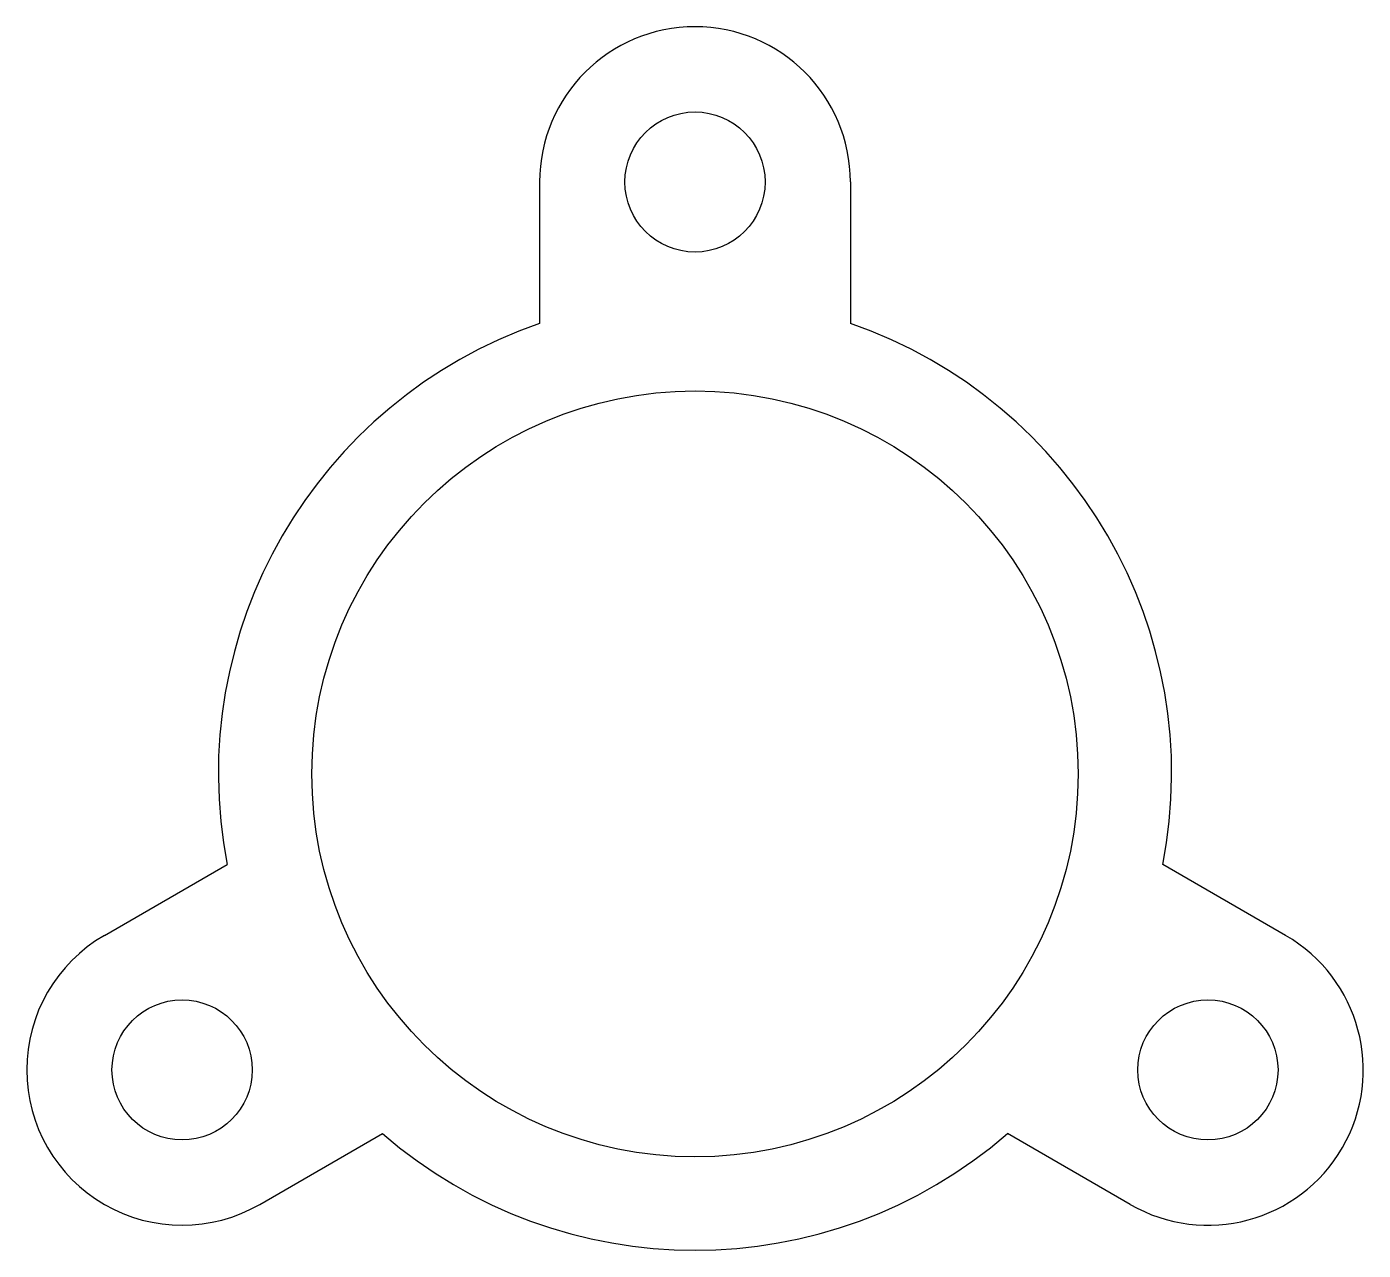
# Model space of a CAD drawing. Extents: x -14.3 to 14.3, y -10.2 to 16.
import ezdxf

# ---------------------------------------------------------------- set-up
doc = ezdxf.new("R2010")
doc.units = 0
doc.layers.get('0').update_dxf_attribs({"linetype": 'CONTINUOUS'})

msp = doc.modelspace()

# ---------------------------------------------------------------- linework, layer by layer
at = {"color": 7, "linetype": 'CONTINUOUS'}
for p, q in [((-3.325, 12.675), (-3.325, 9.643)), ((3.325, 12.675), (3.325, 9.643)), ((-12.639, -3.458), (-10.013, -1.942)), ((12.639, -3.458), (10.013, -1.942)), ((-9.314, -9.217), (-6.688, -7.701)), ((9.314, -9.217), (6.688, -7.701))]:
    msp.add_line(p, q, dxfattribs=at)
for centre, radius in [((0, 12.675), 1.5), ((0, 0), 8.2), ((-10.977, -6.338), 1.5), ((10.977, -6.338), 1.5)]:
    msp.add_circle(centre, radius, dxfattribs=at)
for centre, radius, start, end in [((0, 12.675), 3.325, 0, 180), ((0, 0), 10.2, 109.025, 190.975), ((0, 0), 10.2, 349.025, 70.975), ((-10.977, -6.338), 3.325, 120, 300), ((10.977, -6.338), 3.325, 240, 60), ((0, 0), 10.2, 229.025, 310.975)]:
    msp.add_arc(centre, radius, start, end, dxfattribs=at)

doc.saveas('drawing.dxf')
